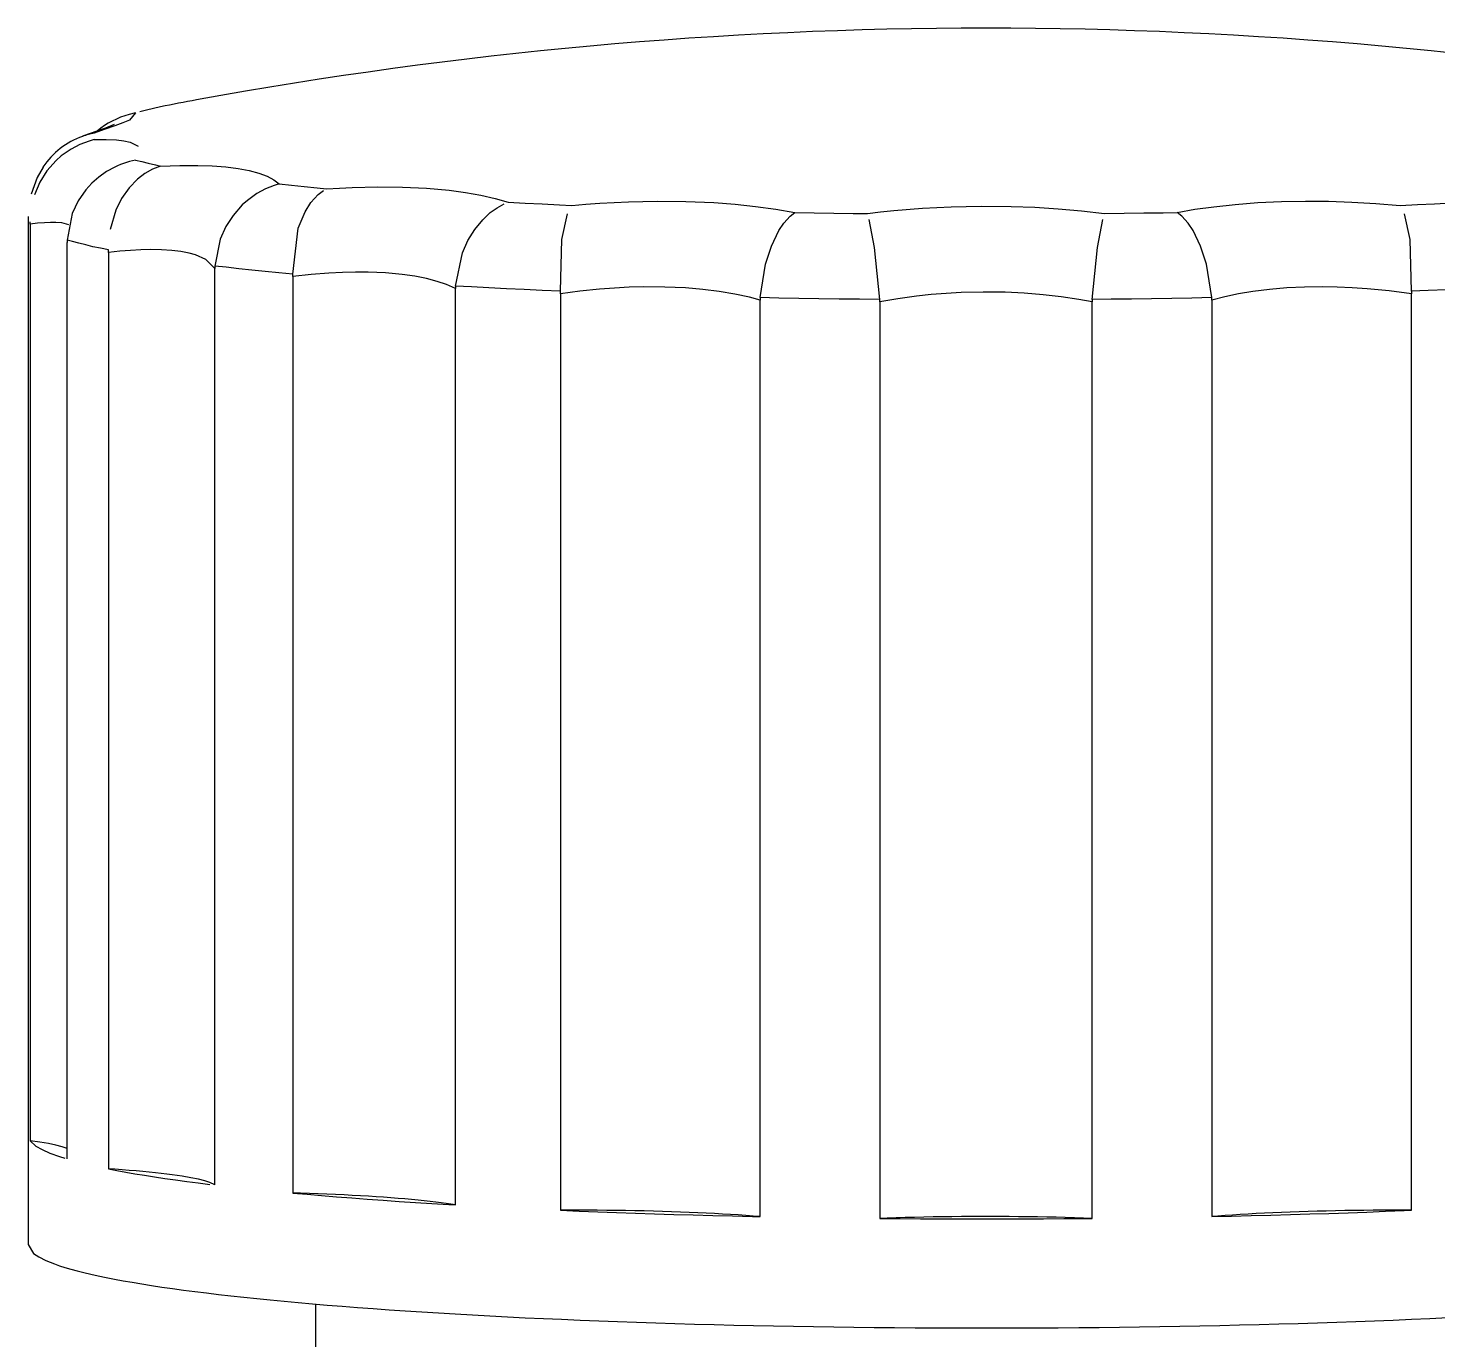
# Model space of a CAD drawing. Header units: millimetres. Extents: x 441156 to 441876, y 4514765 to 4515211.
# Drawn here: x 441490.279 to 441490.4078, y 4514937.3919 to 4514937.5117 of the extents above; entities that cross this region are included whole.
import ezdxf

# ---------------------------------------------------------------- set-up
doc = ezdxf.new("R2010")
doc.units = ezdxf.units.MM
doc.layers.add('Collettore SL', color=7, linetype='Continuous')
doc.layers.add('Piantone', color=5, linetype='Continuous')

msp = doc.modelspace()

# ---------------------------------------------------------------- linework, layer by layer
at = {"layer": 'Collettore SL', "color": 254, "linetype": 'Continuous'}
msp.add_line((441490.3052503174, 4514937.395189829), (441490.3052503174, 4514937.386397131), dxfattribs=at)
at = {"layer": 'Piantone', "color": 254, "linetype": 'Continuous'}
for p, q in [((441490.2888053364, 4514937.504005873), (441490.288231937, 4514937.503871009)), ((441490.2790003174, 4514937.494537937), (441490.2790003174, 4514937.400635974)), ((441490.2791761183, 4514937.493838386), (441490.2791757136, 4514937.494055315)), ((441490.2791761183, 4514937.493838386), (441490.2791761183, 4514937.410114742)), ((441490.2825481055, 4514937.492388393), (441490.2825463046, 4514937.492172554)), ((441490.2825463046, 4514937.40844891), (441490.2825463046, 4514937.492172554)), ((441490.2863385191, 4514937.491264476), (441490.2863359578, 4514937.491481359)), ((441490.2863385191, 4514937.491264476), (441490.2863385191, 4514937.407540833)), ((441490.2960463731, 4514937.490015493), (441490.2960425839, 4514937.489799568)), ((441490.2960425839, 4514937.406075925), (441490.2960425839, 4514937.489799568)), ((441490.3031696159, 4514937.489059296), (441490.3031652067, 4514937.489276073)), ((441490.3031696159, 4514937.489059296), (441490.3031696159, 4514937.405335653)), ((441490.3180424263, 4514937.488188067), (441490.3180371057, 4514937.487972002)), ((441490.3180371057, 4514937.404248359), (441490.3180371057, 4514937.487972002)), ((441490.32763933, 4514937.487488824), (441490.3276336048, 4514937.487705444)), ((441490.32763933, 4514937.487488824), (441490.32763933, 4514937.40376518)), ((441490.3458832162, 4514937.487126528), (441490.3458770061, 4514937.486910287)), ((441490.3458770061, 4514937.403186643), (441490.3458770061, 4514937.486910287)), ((441490.3567962527, 4514937.486742481), (441490.356789902, 4514937.486958915)), ((441490.3567962527, 4514937.486742481), (441490.3567962527, 4514937.403018837)), ((441490.3762107328, 4514937.486958915), (441490.3762043822, 4514937.486742481)), ((441490.3762043822, 4514937.403018837), (441490.3762043822, 4514937.486742481)), ((441490.3871236288, 4514937.486910287), (441490.3871174187, 4514937.487126528)), ((441490.3871236288, 4514937.486910287), (441490.3871236288, 4514937.403186643)), ((441490.4053670301, 4514937.487705444), (441490.4053613049, 4514937.487488824)), ((441490.4053613049, 4514937.40376518), (441490.4053613049, 4514937.487488824))]:
    msp.add_line(p, q, dxfattribs=at)
for points in [[(441490.2888053364, 4514937.504005873, 0), (441490.2889818585, 4514937.504008203, 0), (441490.2891105011, 4514937.503996727, 0), (441490.2892222441, 4514937.503927991, 0), (441490.2891206302, 4514937.503799216, 0), (441490.2887925233, 4514937.503604557, 0), (441490.2882407282, 4514937.503348518, 0), (441490.2876484514, 4514937.503103808, 0), (441490.2869218691, 4514937.502823083, 0), (441490.2860468211, 4514937.502501289, 0), (441490.2850407855, 4514937.502145112, 0)], [(441490.2911014564, 4514937.504555698, 0), (441490.2904330192, 4514937.504409488, 0), (441490.2898019014, 4514937.504262024, 0), (441490.2892084126, 4514937.504113377, 0), (441490.2888053364, 4514937.504005873, 0)], [(441490.2868583909, 4514937.502946458, 0), (441490.2868534536, 4514937.502944126, 0), (441490.286801967, 4514937.502920724, 0), (441490.286673769, 4514937.502865234, 0), (441490.2864391796, 4514937.502768542, 0), (441490.2860620999, 4514937.502620208, 0), (441490.2855074501, 4514937.502411245, 0), (441490.284750296, 4514937.502136815, 0), (441490.283970579, 4514937.501862786, 0)], [(441490.2850407855, 4514937.501560001, 0), (441490.2849864461, 4514937.501547008, 0), (441490.2845598784, 4514937.501429756, 0), (441490.2841391778, 4514937.501286686, 0), (441490.2837244339, 4514937.501117402, 0), (441490.2833266311, 4514937.500926798, 0), (441490.2829158632, 4514937.500698455, 0), (441490.2825178758, 4514937.500443494, 0), (441490.2820258495, 4514937.500076087, 0), (441490.2815608286, 4514937.49966626, 0), (441490.281120789, 4514937.499209216, 0), (441490.2807160813, 4514937.49871227, 0), (441490.2803713141, 4514937.498210957, 0), (441490.280064376, 4514937.497679065, 0), (441490.2797948988, 4514937.497111366, 0), (441490.2795704045, 4514937.496518117, 0), (441490.2793999483, 4514937.495928089, 0), (441490.2792759764, 4514937.495321449, 0), (441490.2791998651, 4514937.494692828, 0), (441490.2791811664, 4514937.49437429, 0), (441490.2791757136, 4514937.494055315, 0)], [(441490.2850407855, 4514937.502145112, 0), (441490.2849864225, 4514937.501987794, 0), (441490.284972051, 4514937.50183041, 0), (441490.2849976781, 4514937.501673037, 0), (441490.2850407855, 4514937.501560001, 0)], [(441490.2850407855, 4514937.501560001, 0), (441490.2861261764, 4514937.501574098, 0), (441490.2870615575, 4514937.501533912, 0), (441490.2877500954, 4514937.501453531, 0), (441490.2883097679, 4514937.501331358, 0), (441490.2887441761, 4514937.501164426, 0), (441490.2890401743, 4514937.500955431, 0), (441490.2891965302, 4514937.500704023, 0), (441490.2892114402, 4514937.50041236, 0), (441490.2890810886, 4514937.500075116, 0), (441490.2888053364, 4514937.499699241, 0)], [(441490.2888053364, 4514937.499699241, 0), (441490.2893716045, 4514937.499549789, 0), (441490.2899757127, 4514937.499401469, 0), (441490.2906173646, 4514937.49925435, 0), (441490.2911014564, 4514937.499149415, 0)], [(441490.2803579145, 4514937.499047074, 0), (441490.2802049665, 4514937.498804942, 0), (441490.2798210164, 4514937.498100179, 0), (441490.279502897, 4514937.497351626, 0), (441490.2792575132, 4514937.496565113, 0), (441490.2790796336, 4514937.495669451, 0), (441490.2790035889, 4514937.494768239, 0), (441490.2790003175, 4514937.494536911, 0)], [(441490.2911014564, 4514937.499149415, 0), (441490.2910558206, 4514937.499134885, 0), (441490.2906974587, 4514937.499005333, 0), (441490.2903460487, 4514937.498850636, 0), (441490.2899999062, 4514937.498669658, 0), (441490.2896687715, 4514937.498467852, 0), (441490.2893271802, 4514937.498227469, 0), (441490.28899846, 4514937.497961818, 0), (441490.2885915749, 4514937.497579283, 0), (441490.2882112506, 4514937.497157779, 0), (441490.2878509021, 4514937.496686712, 0), (441490.2875237651, 4514937.496180241, 0), (441490.2872452241, 4514937.495667624, 0), (441490.28700088, 4514937.495128985, 0), (441490.2867873147, 4514937.494551766, 0), (441490.2866132874, 4514937.49395449, 0), (441490.2864833242, 4514937.493357747, 0), (441490.2863931496, 4514937.492749914, 0), (441490.2863428257, 4514937.492116951, 0), (441490.2863359578, 4514937.491481359, 0)], [(441490.2911014564, 4514937.499149415, 0), (441490.2928487802, 4514937.499207046, 0), (441490.2944854161, 4514937.499206386, 0), (441490.2958172309, 4514937.499157053, 0), (441490.2970420366, 4514937.499062304, 0), (441490.2981732203, 4514937.498919432, 0), (441490.2991824569, 4514937.498730496, 0), (441490.3000685867, 4514937.498495108, 0), (441490.3008231906, 4514937.498215271, 0), (441490.3014532577, 4514937.497885707, 0), (441490.3019410487, 4514937.49751309, 0)], [(441490.2848145783, 4514937.497573944, 0), (441490.2846859896, 4514937.497444577, 0), (441490.2842552424, 4514937.496962916, 0), (441490.2838838918, 4514937.496472524, 0), (441490.2835533223, 4514937.495954532, 0), (441490.283258861, 4514937.495396684, 0), (441490.2830125521, 4514937.494816717, 0), (441490.2828212791, 4514937.494234654, 0), (441490.2826793459, 4514937.493639215, 0), (441490.2825863667, 4514937.493016466, 0), (441490.2825481055, 4514937.492388393, 0)], [(441490.3019410487, 4514937.49751309, 0), (441490.3018892237, 4514937.497499495, 0), (441490.3014808301, 4514937.497377494, 0), (441490.3010777999, 4514937.49723059, 0), (441490.3006781666, 4514937.497057687, 0), (441490.3002932242, 4514937.496864004, 0), (441490.2998931939, 4514937.496632443, 0), (441490.2995051574, 4514937.496375746, 0), (441490.299020128, 4514937.496005008, 0), (441490.2985612986, 4514937.495595354, 0), (441490.2981206515, 4514937.495136409, 0), (441490.2977143733, 4514937.494641885, 0), (441490.2973622626, 4514937.494140374, 0), (441490.2970469003, 4514937.493612457, 0), (441490.2967638095, 4514937.493045732, 0), (441490.2965245563, 4514937.492458303, 0), (441490.2963360068, 4514937.491870404, 0), (441490.2961927616, 4514937.491270582, 0), (441490.2960942679, 4514937.490644891, 0), (441490.2960463731, 4514937.490015493, 0)], [(441490.3019410487, 4514937.49751309, 0), (441490.3030596476, 4514937.497389532, 0), (441490.3042093712, 4514937.497268164, 0), (441490.3053896552, 4514937.497149045, 0), (441490.3062563426, 4514937.497064868, 0)], [(441490.3031652067, 4514937.489276073, 0), (441490.3031540069, 4514937.489893351, 0), (441490.3031705787, 4514937.490509333, 0), (441490.3032166502, 4514937.491137637, 0), (441490.3032917251, 4514937.491755409, 0), (441490.3033919687, 4514937.492340924, 0), (441490.3035184097, 4514937.492908531, 0), (441490.303674911, 4514937.493469405, 0), (441490.3038571868, 4514937.494003843, 0), (441490.3040627714, 4514937.494505289, 0), (441490.3042913158, 4514937.49497411, 0), (441490.3045486111, 4514937.495418701, 0), (441490.3048269121, 4514937.495822986, 0), (441490.3050353833, 4514937.496083004, 0), (441490.3052527617, 4514937.496320749, 0), (441490.3054802969, 4514937.496537163, 0), (441490.3057113711, 4514937.496726381, 0), (441490.3059648864, 4514937.496901679, 0), (441490.3062249149, 4514937.497049155, 0), (441490.3062563426, 4514937.497064868, 0)], [(441490.3062563426, 4514937.497064868, 0), (441490.3074313665, 4514937.497135208, 0), (441490.3085901694, 4514937.497188515, 0), (441490.3109470423, 4514937.497243999, 0), (441490.3132001786, 4514937.497223486, 0), (441490.3153937953, 4514937.497122699, 0), (441490.3174442669, 4514937.496942072, 0), (441490.3189532903, 4514937.496743493, 0), (441490.3203565718, 4514937.496496818, 0), (441490.3216710623, 4514937.496197138, 0), (441490.3228635616, 4514937.495850343, 0)], [(441490.3180424263, 4514937.488188067, 0), (441490.3180918384, 4514937.488798711, 0), (441490.3181799359, 4514937.489411663, 0), (441490.3183087239, 4514937.490031613, 0), (441490.31847667, 4514937.490644899, 0), (441490.3186733044, 4514937.491221406, 0), (441490.3189038993, 4514937.491783354, 0), (441490.3191710306, 4514937.492334224, 0), (441490.3194701042, 4514937.492862033, 0), (441490.3197925425, 4514937.493353297, 0), (441490.3201419172, 4514937.493814918, 0), (441490.3205214309, 4514937.494249082, 0), (441490.3209241063, 4514937.494645759, 0), (441490.3212181065, 4514937.494899087, 0), (441490.3215208412, 4514937.495131026, 0), (441490.3218324019, 4514937.495341294, 0), (441490.3221442527, 4514937.495524605, 0), (441490.3224809109, 4514937.495693499, 0), (441490.3228226513, 4514937.495835323, 0), (441490.3228635616, 4514937.495850343, 0)], [(441490.3228635616, 4514937.495850343, 0), (441490.3243995717, 4514937.495767581, 0), (441490.325956237, 4514937.495687804, 0), (441490.3275327936, 4514937.495611052, 0), (441490.3286775413, 4514937.495557787, 0)], [(441490.3286775413, 4514937.495557787, 0), (441490.3299440151, 4514937.495665647, 0), (441490.3312109523, 4514937.495756233, 0), (441490.3338469586, 4514937.495888447, 0), (441490.3364492609, 4514937.495942553, 0), (441490.3390733295, 4514937.495915803, 0), (441490.3416229606, 4514937.495805871, 0), (441490.343572867, 4514937.495660448, 0), (441490.3454555697, 4514937.495464271, 0), (441490.3472959365, 4514937.495213075, 0), (441490.3490493112, 4514937.494911552, 0)], [(441490.3839513236, 4514937.494911552, 0), (441490.3855847033, 4514937.495194514, 0), (441490.3873016595, 4514937.495434579, 0), (441490.3892763335, 4514937.495646764, 0), (441490.3913262871, 4514937.495802746, 0), (441490.3934869767, 4514937.495902971, 0), (441490.3957038561, 4514937.495943106, 0), (441490.3978051563, 4514937.495926196, 0), (441490.3999350201, 4514937.495857307, 0), (441490.4021245586, 4514937.495733947, 0), (441490.4043230935, 4514937.495557787, 0)], [(441490.4043230935, 4514937.495557787, 0), (441490.4059134667, 4514937.495632343, 0), (441490.4074845035, 4514937.49570995, 0), (441490.409035433, 4514937.495790571, 0), (441490.4101370733, 4514937.495850343, 0)], [(441490.2791757136, 4514937.494055315, 0), (441490.2790772853, 4514937.49421814, 0), (441490.2790188207, 4514937.494381111, 0), (441490.2790003174, 4514937.494537937, 0)], [(441490.3276336048, 4514937.487705444, 0), (441490.3276064973, 4514937.488322133, 0), (441490.3275905722, 4514937.488938126, 0), (441490.3275861566, 4514937.489567069, 0), (441490.3275940519, 4514937.490186118, 0), (441490.3276136547, 4514937.490773475, 0), (441490.3276450198, 4514937.491343507, 0), (441490.3276895229, 4514937.491907469, 0), (441490.3277462944, 4514937.49244558, 0), (441490.3278147075, 4514937.492951238, 0), (441490.3278947429, 4514937.4934248, 0), (441490.3279887306, 4514937.49387479, 0), (441490.328094087, 4514937.494284971, 0), (441490.3281751326, 4514937.494549438, 0), (441490.328261329, 4514937.494791849, 0), (441490.3283532162, 4514937.495013172, 0), (441490.3284481148, 4514937.495207399, 0), (441490.3285539118, 4514937.495388219, 0), (441490.3286641123, 4514937.495541384, 0), (441490.3286775413, 4514937.495557787, 0)], [(441490.3458832162, 4514937.487126528, 0), (441490.345930806, 4514937.487740848, 0), (441490.3460022744, 4514937.488354068, 0), (441490.3461000414, 4514937.488979771, 0), (441490.3462211444, 4514937.489595227, 0), (441490.3463599049, 4514937.490178804, 0), (441490.3465181168, 4514937.490744812, 0), (441490.3466995574, 4514937.491304431, 0), (441490.346898373, 4514937.491838036, 0), (441490.3471115178, 4514937.492339103, 0), (441490.347338384, 4514937.492808008, 0), (441490.3475839561, 4514937.493253189, 0), (441490.3478402189, 4514937.493658582, 0), (441490.3480268019, 4514937.493919702, 0), (441490.3482170827, 4514937.49415881, 0), (441490.3484120425, 4514937.494376863, 0), (441490.3486060282, 4514937.494567947, 0), (441490.3488145939, 4514937.494745508, 0), (441490.3490242501, 4514937.494895518, 0), (441490.3490493112, 4514937.494911552, 0)], [(441490.3490493112, 4514937.494911552, 0), (441490.3508174672, 4514937.494879568, 0), (441490.3525933173, 4514937.494851005, 0), (441490.3543759904, 4514937.494825877, 0), (441490.3556607251, 4514937.494809949, 0)], [(441490.3556607251, 4514937.494809949, 0), (441490.3568658934, 4514937.494955792, 0), (441490.3580881534, 4514937.495084632, 0), (441490.3606853518, 4514937.495297269, 0), (441490.3633229443, 4514937.495431902, 0), (441490.3660609631, 4514937.495487556, 0), (441490.3688022307, 4514937.495458933, 0), (441490.3709578327, 4514937.495376604, 0), (441490.3730928748, 4514937.495242171, 0), (441490.3752371426, 4514937.49505221, 0), (441490.3773399098, 4514937.494809949, 0)], [(441490.356789902, 4514937.486958915, 0), (441490.3567501564, 4514937.487574577, 0), (441490.3567036553, 4514937.488189611, 0), (441490.3566492851, 4514937.488817651, 0), (441490.3565890485, 4514937.489435894, 0), (441490.3565256461, 4514937.490022577, 0), (441490.3564581522, 4514937.490592054, 0), (441490.3563852893, 4514937.491155582, 0), (441490.3563097093, 4514937.491693404, 0), (441490.3562326991, 4514937.492198929, 0), (441490.3561545721, 4514937.492672522, 0), (441490.3560739157, 4514937.493122716, 0), (441490.3559936201, 4514937.493533282, 0), (441490.3559374649, 4514937.493798132, 0), (441490.3558820827, 4514937.494041015, 0), (441490.3558272389, 4514937.494262908, 0), (441490.3557745157, 4514937.494457783, 0), (441490.3557198337, 4514937.494639389, 0), (441490.3556669144, 4514937.494793435, 0), (441490.3556607251, 4514937.494809949, 0)], [(441490.3762107328, 4514937.486958915, 0), (441490.3762504784, 4514937.487574577, 0), (441490.3762969795, 4514937.488189611, 0), (441490.3763513498, 4514937.488817651, 0), (441490.3764115864, 4514937.489435894, 0), (441490.3764749888, 4514937.490022577, 0), (441490.3765424826, 4514937.490592054, 0), (441490.3766153455, 4514937.491155582, 0), (441490.3766909256, 4514937.491693404, 0), (441490.3767679357, 4514937.492198929, 0), (441490.3768460628, 4514937.492672522, 0), (441490.3769267192, 4514937.493122716, 0), (441490.3770070148, 4514937.493533282, 0), (441490.37706317, 4514937.493798132, 0), (441490.3771185522, 4514937.494041015, 0), (441490.377173396, 4514937.494262908, 0), (441490.3772261192, 4514937.494457783, 0), (441490.3772808012, 4514937.494639389, 0), (441490.3773337205, 4514937.494793435, 0), (441490.3773399098, 4514937.494809949, 0)], [(441490.3773399098, 4514937.494809949, 0), (441490.3791269459, 4514937.4948326, 0), (441490.3809077871, 4514937.494858696, 0), (441490.38268156, 4514937.494888224, 0), (441490.3839513236, 4514937.494911552, 0)], [(441490.3871174187, 4514937.487126528, 0), (441490.3870698289, 4514937.487740848, 0), (441490.3869983605, 4514937.488354068, 0), (441490.3869005935, 4514937.488979771, 0), (441490.3867794905, 4514937.489595227, 0), (441490.38664073, 4514937.490178804, 0), (441490.386482518, 4514937.490744812, 0), (441490.3863010775, 4514937.491304431, 0), (441490.3861022618, 4514937.491838036, 0), (441490.3858891171, 4514937.492339103, 0), (441490.3856622509, 4514937.492808008, 0), (441490.3854166788, 4514937.493253189, 0), (441490.385160416, 4514937.493658582, 0), (441490.384973833, 4514937.493919702, 0), (441490.3847835521, 4514937.49415881, 0), (441490.3845885924, 4514937.494376863, 0), (441490.3843946067, 4514937.494567947, 0), (441490.384186041, 4514937.494745508, 0), (441490.3839763848, 4514937.494895518, 0), (441490.3839513236, 4514937.494911552, 0)], [(441490.4053670301, 4514937.487705444, 0), (441490.4053941375, 4514937.488322133, 0), (441490.4054100626, 4514937.488938126, 0), (441490.4054144783, 4514937.489567069, 0), (441490.405406583, 4514937.490186118, 0), (441490.4053869802, 4514937.490773475, 0), (441490.4053556151, 4514937.491343507, 0), (441490.405311112, 4514937.491907469, 0), (441490.4052543404, 4514937.49244558, 0), (441490.4051859273, 4514937.492951238, 0), (441490.405105892, 4514937.4934248, 0), (441490.4050119043, 4514937.49387479, 0), (441490.4049065479, 4514937.494284971, 0), (441490.4048255022, 4514937.494549438, 0), (441490.4047393059, 4514937.494791849, 0), (441490.4046474187, 4514937.495013172, 0), (441490.4045525201, 4514937.495207399, 0), (441490.4044467231, 4514937.495388219, 0), (441490.4043365226, 4514937.495541384, 0), (441490.4043230935, 4514937.495557787, 0)], [(441490.2827256093, 4514937.493791888, 0), (441490.2824962703, 4514937.493870395, 0), (441490.2820686761, 4514937.493952567, 0), (441490.2815403643, 4514937.493993024, 0), (441490.2810439515, 4514937.493995177, 0), (441490.2804859952, 4514937.493970366, 0), (441490.2798604003, 4514937.493917938, 0), (441490.2791761183, 4514937.493838386, 0)], [(441490.2863359578, 4514937.491481359, 0), (441490.2856044997, 4514937.491631432, 0), (441490.2849100215, 4514937.491782831, 0), (441490.2842528407, 4514937.491935492, 0), (441490.2836332577, 4514937.49208934, 0), (441490.2830515556, 4514937.49224431, 0), (441490.2825481055, 4514937.492388393, 0)], [(441490.2960425839, 4514937.489799568, 0), (441490.296040204, 4514937.489803953, 0), (441490.2957076569, 4514937.490237985, 0), (441490.2952150924, 4514937.490613194, 0), (441490.294784622, 4514937.490835054, 0), (441490.2942803116, 4514937.491026926, 0), (441490.2937045567, 4514937.491187715, 0), (441490.2929574723, 4514937.491333164, 0), (441490.2921215834, 4514937.491436383, 0), (441490.2911821007, 4514937.491497546, 0), (441490.2901591941, 4514937.491514164, 0), (441490.2892789724, 4514937.49149516, 0), (441490.2883510149, 4514937.491447514, 0), (441490.2873659937, 4514937.491370335, 0), (441490.2863385191, 4514937.491264476, 0)], [(441490.3031652067, 4514937.489276073, 0), (441490.3018889435, 4514937.48939529, 0), (441490.3006422162, 4514937.489516858, 0), (441490.2994255945, 4514937.489640721, 0), (441490.2982396346, 4514937.489766823, 0), (441490.2970848787, 4514937.489895106, 0), (441490.2960463731, 4514937.490015493, 0)], [(441490.3180371057, 4514937.487972002, 0), (441490.3172293162, 4514937.488318984, 0), (441490.316351003, 4514937.488614881, 0), (441490.3153842037, 4514937.488868563, 0), (441490.3143112808, 4514937.489082175, 0), (441490.3131555169, 4514937.489249198, 0), (441490.3116539939, 4514937.489387472, 0), (441490.3100503239, 4514937.489455147, 0), (441490.308895157, 4514937.489460298, 0), (441490.3077004139, 4514937.489431934, 0), (441490.3064723759, 4514937.489370311, 0), (441490.3048412846, 4514937.489241757, 0), (441490.3031696159, 4514937.489059296, 0)], [(441490.3276336048, 4514937.487705444, 0), (441490.3259664727, 4514937.487779427, 0), (441490.3243178697, 4514937.487856501, 0), (441490.3226885497, 4514937.487936628, 0), (441490.3210792573, 4514937.488019773, 0), (441490.3194907282, 4514937.488105897, 0), (441490.3180424263, 4514937.488188067, 0)], [(441490.3458770061, 4514937.486910287, 0), (441490.3449026439, 4514937.487160301, 0), (441490.343555209, 4514937.487446349, 0), (441490.3421358181, 4514937.487683113, 0), (441490.3406181034, 4514937.487872416, 0), (441490.3390406474, 4514937.488007402, 0), (441490.3371725014, 4514937.488093891, 0), (441490.3352510654, 4514937.488107393, 0), (441490.3339072114, 4514937.488074139, 0), (441490.3325483747, 4514937.488006532, 0), (441490.3311815833, 4514937.487905032, 0), (441490.3294091932, 4514937.487724174, 0), (441490.32763933, 4514937.487488824, 0)], [(441490.4053613049, 4514937.487488824, 0), (441490.4053422909, 4514937.487491644, 0), (441490.4033304576, 4514937.487754226, 0), (441490.40131725, 4514937.487946182, 0), (441490.3999410188, 4514937.488035914, 0), (441490.3985746716, 4514937.48809098, 0), (441490.3972254228, 4514937.488110988, 0), (441490.3955870431, 4514937.488086961, 0), (441490.3939891181, 4514937.488009343, 0), (441490.3924062744, 4514937.487874896, 0), (441490.3908833803, 4514937.48768581, 0), (441490.3895679188, 4514937.487469171, 0), (441490.3883120452, 4514937.487210005, 0), (441490.3871236288, 4514937.486910287, 0)], [(441490.4149582086, 4514937.488188067, 0), (441490.4133895048, 4514937.488099225, 0), (441490.4117993665, 4514937.488013326, 0), (441490.4101885206, 4514937.48793041, 0), (441490.4085577035, 4514937.487850514, 0), (441490.4069076608, 4514937.487773676, 0), (441490.4053670301, 4514937.487705444, 0)], [(441490.356789902, 4514937.486958915, 0), (441490.3549329817, 4514937.486978741, 0), (441490.3530813491, 4514937.487002023, 0), (441490.3512358507, 4514937.48702875, 0), (441490.3493973302, 4514937.487058909, 0), (441490.3475666279, 4514937.487092487, 0), (441490.3458832162, 4514937.487126528, 0)], [(441490.3762043822, 4514937.486742481, 0), (441490.3749954698, 4514937.486958942, 0), (441490.373370469, 4514937.48719931, 0), (441490.371709339, 4514937.487388734, 0), (441490.3699832852, 4514937.487528186, 0), (441490.3682378193, 4514937.487612106, 0), (441490.3662283764, 4514937.487639005, 0), (441490.3642209278, 4514937.487592127, 0), (441490.3628504755, 4514937.48751716, 0), (441490.3614914409, 4514937.487407786, 0), (441490.3601507513, 4514937.487264678, 0), (441490.3584508389, 4514937.487030457, 0), (441490.3567962527, 4514937.486742481, 0)], [(441490.3871174187, 4514937.487126528, 0), (441490.3852946821, 4514937.487089806, 0), (441490.3834633541, 4514937.487056488, 0), (441490.3816242717, 4514937.48702659, 0), (441490.3797782757, 4514937.487000126, 0), (441490.37792621, 4514937.486977108, 0), (441490.3762107328, 4514937.486958915, 0)], [(441490.2791761183, 4514937.410114742, 0), (441490.2793146014, 4514937.409952139, 0), (441490.2794929398, 4514937.40978983, 0), (441490.2797110519, 4514937.40962789, 0), (441490.2799688379, 4514937.409466395, 0), (441490.2802661801, 4514937.409305416, 0), (441490.2806029423, 4514937.409145028, 0), (441490.2809789709, 4514937.408985306, 0), (441490.2813940938, 4514937.408826319, 0), (441490.2818481213, 4514937.408668143, 0), (441490.2823408458, 4514937.408510848, 0), (441490.2825463046, 4514937.40844891, 0)], [(441490.2825463046, 4514937.409417355, 0), (441490.2823375606, 4514937.4094912, 0), (441490.282099374, 4514937.409564366, 0), (441490.2818320349, 4514937.409636763, 0), (441490.2815358691, 4514937.409708302, 0), (441490.2812112374, 4514937.409778898, 0), (441490.2808585351, 4514937.409848462, 0), (441490.2804781923, 4514937.409916911, 0), (441490.2800706721, 4514937.409984162, 0), (441490.2796364711, 4514937.410050132, 0), (441490.2791761183, 4514937.410114742, 0)], [(441490.2863385191, 4514937.407540833, 0), (441490.2871067473, 4514937.407392163, 0), (441490.2879112686, 4514937.407244959, 0), (441490.2887517153, 4514937.407099288, 0), (441490.2896277031, 4514937.406955216, 0), (441490.2905388318, 4514937.406812808, 0), (441490.2914846847, 4514937.406672132, 0), (441490.2924648295, 4514937.406533251, 0), (441490.2934788181, 4514937.406396226, 0), (441490.2945261871, 4514937.406261124, 0), (441490.2956064575, 4514937.406128002, 0), (441490.2960425839, 4514937.406075925, 0)], [(441490.2960425839, 4514937.406075925, 0), (441490.2959187293, 4514937.406151209, 0), (441490.2957648044, 4514937.40622607, 0), (441490.2955809968, 4514937.406300417, 0), (441490.2953675305, 4514937.406374161, 0), (441490.2951246655, 4514937.406447209, 0), (441490.2948526976, 4514937.406519475, 0), (441490.2945519583, 4514937.40659087, 0), (441490.294222814, 4514937.406661306, 0), (441490.2938656656, 4514937.406730698, 0), (441490.2934809484, 4514937.406798962, 0), (441490.2930691309, 4514937.406866013, 0), (441490.2926307149, 4514937.406931772, 0), (441490.2921662348, 4514937.406996156, 0), (441490.2916762561, 4514937.407059089, 0), (441490.291161376, 4514937.407120493, 0), (441490.2906222218, 4514937.407180293, 0), (441490.2900594503, 4514937.407238417, 0), (441490.2894737471, 4514937.407294795, 0), (441490.288865826, 4514937.407349356, 0), (441490.2882364275, 4514937.407402034, 0), (441490.2875863184, 4514937.407452767, 0), (441490.2869162909, 4514937.40750149, 0), (441490.2863385191, 4514937.407540833, 0)], [(441490.3031696159, 4514937.405335653, 0), (441490.3044749293, 4514937.40521885, 0), (441490.3058085964, 4514937.405104505, 0), (441490.3071700075, 4514937.404992672, 0), (441490.3085585402, 4514937.404883401, 0), (441490.3099735599, 4514937.404776742, 0), (441490.3114144196, 4514937.404672744, 0), (441490.3128804606, 4514937.404571455, 0), (441490.314371013, 4514937.40447292, 0), (441490.3158853952, 4514937.404377186, 0), (441490.317422915, 4514937.404284296, 0), (441490.3180371057, 4514937.404248359, 0)], [(441490.3180371057, 4514937.404248359, 0), (441490.3176252882, 4514937.40431541, 0), (441490.3171868723, 4514937.404381169, 0), (441490.316722392, 4514937.404445553, 0), (441490.3162324134, 4514937.404508485, 0), (441490.3157175333, 4514937.40456989, 0), (441490.3151783791, 4514937.404629691, 0), (441490.3146156076, 4514937.404687814, 0), (441490.3140299045, 4514937.404744191, 0), (441490.3134219833, 4514937.404798753, 0), (441490.3127925848, 4514937.404851431, 0), (441490.3121424757, 4514937.404902163, 0), (441490.3114724482, 4514937.404950887, 0), (441490.3107833185, 4514937.404997543, 0), (441490.3100759262, 4514937.405042075, 0), (441490.3093511332, 4514937.405084427, 0), (441490.3086098225, 4514937.40512455, 0), (441490.3078528973, 4514937.405162393, 0), (441490.3070812799, 4514937.405197911, 0), (441490.3062959102, 4514937.40523106, 0), (441490.3054977452, 4514937.4052618, 0), (441490.3046877573, 4514937.405290093, 0), (441490.3038669333, 4514937.405315906, 0), (441490.3031696159, 4514937.405335653, 0)], [(441490.3458770061, 4514937.403186643, 0), (441490.345226897, 4514937.403237375, 0), (441490.3445568695, 4514937.403286099, 0), (441490.3438677397, 4514937.403332755, 0), (441490.3431603474, 4514937.403377287, 0), (441490.3424355544, 4514937.40341964, 0), (441490.3416942438, 4514937.403459762, 0), (441490.3409373186, 4514937.403497605, 0), (441490.3401657011, 4514937.403533123, 0), (441490.3393803315, 4514937.403566272, 0), (441490.3385821665, 4514937.403597012, 0), (441490.3377721785, 4514937.403625306, 0), (441490.3369513545, 4514937.403651118, 0), (441490.3361206945, 4514937.403674418, 0), (441490.3352812105, 4514937.403695177, 0), (441490.3344339254, 4514937.403713371, 0), (441490.3335798713, 4514937.403728976, 0), (441490.3327200888, 4514937.403741973, 0), (441490.3318556254, 4514937.403752348, 0), (441490.3309875344, 4514937.403760087, 0), (441490.3301168734, 4514937.40376518, 0), (441490.3292447031, 4514937.403767623, 0), (441490.3283720862, 4514937.403767411, 0), (441490.32763933, 4514937.40376518, 0)], [(441490.32763933, 4514937.40376518, 0), (441490.3293242886, 4514937.403694331, 0), (441490.3310262416, 4514937.403626638, 0), (441490.3327444107, 4514937.403562131, 0), (441490.3344780108, 4514937.40350084, 0), (441490.3362262491, 4514937.403442794, 0), (441490.3379883266, 4514937.403388019, 0), (441490.3397634379, 4514937.40333654, 0), (441490.3415507713, 4514937.403288379, 0), (441490.3433495099, 4514937.403243561, 0), (441490.3451588314, 4514937.403202104, 0), (441490.3458770061, 4514937.403186643, 0)], [(441490.3762043822, 4514937.403018837, 0), (441490.3753943943, 4514937.40304713, 0), (441490.3745735703, 4514937.403072943, 0), (441490.3737429103, 4514937.403096244, 0), (441490.3729034263, 4514937.403117003, 0), (441490.3720561411, 4514937.403135196, 0), (441490.371202087, 4514937.403150801, 0), (441490.3703423045, 4514937.403163798, 0), (441490.3694778412, 4514937.403174173, 0), (441490.3686097502, 4514937.403181912, 0), (441490.3677390891, 4514937.403187006, 0), (441490.3668669189, 4514937.403189448, 0), (441490.3659943019, 4514937.403189235, 0), (441490.3651223015, 4514937.40318637, 0), (441490.36425198, 4514937.403180853, 0), (441490.3633843977, 4514937.403172692, 0), (441490.3625206117, 4514937.403161897, 0), (441490.3616616744, 4514937.403148482, 0), (441490.3608086322, 4514937.403132462, 0), (441490.3599625244, 4514937.403113857, 0), (441490.3591243819, 4514937.40309269, 0), (441490.3582952259, 4514937.403068987, 0), (441490.3574760665, 4514937.403042776, 0), (441490.3567962527, 4514937.403018837, 0)], [(441490.3567962527, 4514937.403018837, 0), (441490.3586576257, 4514937.403002487, 0), (441490.3605225838, 4514937.40298961, 0), (441490.3623902745, 4514937.40298021, 0), (441490.3642598441, 4514937.402974294, 0), (441490.3661304378, 4514937.402971861, 0), (441490.3680012006, 4514937.402972915, 0), (441490.3698712773, 4514937.402977454, 0), (441490.3717398131, 4514937.402985477, 0), (441490.3736059537, 4514937.402996981, 0), (441490.3754688461, 4514937.403011957, 0), (441490.3762043822, 4514937.403018837, 0)], [(441490.4053613049, 4514937.40376518, 0), (441490.4044891346, 4514937.403767623, 0), (441490.4036165177, 4514937.403767411, 0), (441490.4027445173, 4514937.403764544, 0), (441490.4018741957, 4514937.403759028, 0), (441490.4010066135, 4514937.403750867, 0), (441490.4001428274, 4514937.403740073, 0), (441490.3992838901, 4514937.403726657, 0), (441490.3984308479, 4514937.403710637, 0), (441490.3975847401, 4514937.403692032, 0), (441490.3967465977, 4514937.403670865, 0), (441490.3959174416, 4514937.403647161, 0), (441490.3950982823, 4514937.40362095, 0), (441490.3942901175, 4514937.403592263, 0), (441490.3934939321, 4514937.403561136, 0), (441490.392710696, 4514937.403527605, 0), (441490.3919413634, 4514937.403491713, 0), (441490.3911868717, 4514937.403453503, 0), (441490.3904481402, 4514937.403413021, 0), (441490.3897260687, 4514937.403370316, 0), (441490.3890215372, 4514937.403325441, 0), (441490.3883354038, 4514937.403278451, 0), (441490.3876685047, 4514937.403229402, 0), (441490.3871236288, 4514937.403186643, 0)], [(441490.3871236288, 4514937.403186643, 0), (441490.3889369071, 4514937.403226765, 0), (441490.3907399289, 4514937.403270257, 0), (441490.3925318701, 4514937.403317099, 0), (441490.3943119115, 4514937.403367268, 0), (441490.3960792394, 4514937.403420743, 0), (441490.3978330459, 4514937.403477498, 0), (441490.3995725292, 4514937.40353751, 0), (441490.4012968944, 4514937.403600748, 0), (441490.4030053529, 4514937.403667185, 0), (441490.4046971239, 4514937.403736791, 0), (441490.4053613049, 4514937.40376518, 0)], [(441490.2790003174, 4514937.400635974, 0), (441490.2790203168, 4514937.400472932, 0), (441490.279080306, 4514937.400309964, 0), (441490.2791802574, 4514937.400147146, 0), (441490.2793201255, 4514937.399984552, 0), (441490.2794998462, 4514937.399822255, 0), (441490.2797193374, 4514937.399660329, 0), (441490.2799784987, 4514937.39949885, 0), (441490.2802772117, 4514937.399337891, 0), (441490.2806153399, 4514937.399177525, 0), (441490.2809927287, 4514937.399017826, 0), (441490.2814092056, 4514937.398858867, 0), (441490.2818645801, 4514937.39870072, 0), (441490.2823586441, 4514937.398543458, 0), (441490.2828911718, 4514937.398387151, 0), (441490.2834619198, 4514937.398231873, 0), (441490.284070627, 4514937.398077695, 0), (441490.2847170153, 4514937.397924685, 0), (441490.2854007892, 4514937.397772915, 0), (441490.2861216361, 4514937.397622454, 0), (441490.2868792265, 4514937.397473371, 0), (441490.2876732141, 4514937.397325733, 0), (441490.2885032358, 4514937.397179607, 0), (441490.2893689124, 4514937.397035063, 0), (441490.2902698481, 4514937.396892165, 0), (441490.2912056309, 4514937.396750977, 0), (441490.2921758332, 4514937.396611566, 0), (441490.2931800114, 4514937.396473994, 0), (441490.2942177065, 4514937.396338325, 0), (441490.2952884441, 4514937.396204621, 0), (441490.2963917349, 4514937.396072942, 0), (441490.2975270743, 4514937.395943349, 0), (441490.2986939434, 4514937.395815901, 0), (441490.2998918089, 4514937.395690657, 0), (441490.3011201231, 4514937.395567674, 0), (441490.3023783245, 4514937.395447007, 0), (441490.303665838, 4514937.395328713, 0), (441490.304982075, 4514937.395212844, 0), (441490.3063264338, 4514937.395099455, 0), (441490.3076982999, 4514937.394988596, 0), (441490.3090970461, 4514937.394880318, 0), (441490.3105220331, 4514937.394774673, 0), (441490.3119726095, 4514937.394671706, 0), (441490.3134481121, 4514937.394571465, 0), (441490.3149478664, 4514937.394473998, 0), (441490.3164711868, 4514937.394379347, 0), (441490.3180173771, 4514937.394287555, 0), (441490.3195857304, 4514937.394198666, 0), (441490.3211755297, 4514937.39411272, 0), (441490.3227860483, 4514937.394029756, 0), (441490.3244165501, 4514937.393949812, 0), (441490.3260662895, 4514937.393872924, 0), (441490.3277345126, 4514937.393799128, 0), (441490.3294204567, 4514937.393728456, 0), (441490.3311233511, 4514937.393660943, 0), (441490.3328424173, 4514937.393596618, 0), (441490.3345768696, 4514937.393535512, 0), (441490.3363259149, 4514937.39347765, 0), (441490.338088754, 4514937.393423061, 0), (441490.3398645808, 4514937.393371769, 0), (441490.3416525836, 4514937.393323799, 0), (441490.3434519451, 4514937.393279171, 0), (441490.3452618426, 4514937.393237905, 0), (441490.3470814489, 4514937.393200021, 0), (441490.3489099321, 4514937.393165537, 0), (441490.3507464564, 4514937.393134468, 0), (441490.3525901823, 4514937.393106828, 0), (441490.3544402669, 4514937.39308263, 0), (441490.3562958645, 4514937.393061884, 0), (441490.3581561269, 4514937.393044601, 0), (441490.3600202036, 4514937.393030788, 0), (441490.3618872426, 4514937.393020452, 0), (441490.3637563904, 4514937.393013597, 0), (441490.3656267925, 4514937.393010226, 0), (441490.3674975939, 4514937.393010342, 0), (441490.3693679395, 4514937.393013942, 0), (441490.3712369741, 4514937.393021028, 0), (441490.3731038435, 4514937.393031594, 0), (441490.3749676942, 4514937.393045637, 0), (441490.3768276743, 4514937.393063149, 0), (441490.3786829333, 4514937.393084124, 0), (441490.3805326234, 4514937.39310855, 0), (441490.3823758989, 4514937.393136417, 0), (441490.3842119172, 4514937.393167713, 0), (441490.386039839, 4514937.393202423, 0), (441490.3878588286, 4514937.39324053, 0), (441490.3896680546, 4514937.393282019, 0), (441490.3914666901, 4514937.393326869, 0), (441490.3932539126, 4514937.393375061, 0), (441490.3950289052, 4514937.393426571, 0), (441490.3967908567, 4514937.393481377, 0), (441490.3985389614, 4514937.393539454, 0), (441490.4002724203, 4514937.393600774, 0), (441490.4019904408, 4514937.393665311, 0), (441490.4036922379, 4514937.393733034, 0), (441490.4053770335, 4514937.393803913, 0), (441490.4070440573, 4514937.393877915, 0), (441490.4086925473, 4514937.393955006, 0)]]:
    msp.add_polyline3d(points, dxfattribs=at)
for centre, radius, start, end in [((441490.3665003174, 4514937.111739511), 0.4000000000000004, 79.61262460850719, 100.387689918292), ((441490.3322783784, 4514937.298893897), 0.2097426179404293, 100.4091997513406, 101.3218690741007), ((441490.2903116559, 4514937.496291575), 0.007859033934457527, 105.3437386892324, 129.6915356371369), ((441490.2863002946, 4514937.495138349), 0.007115624986808733, 109.1998705459689, 146.7333169336055), ((441490.2863554904, 4514937.495001855), 0.00726318488008082, 100.4284899079484, 109.2569666309968), ((441490.2904239835, 4514937.491834646), 0.00802705018629224, 101.629901717848, 134.3442481318444)]:
    msp.add_arc(centre, radius, start, end, dxfattribs=at)

doc.saveas('drawing.dxf')
